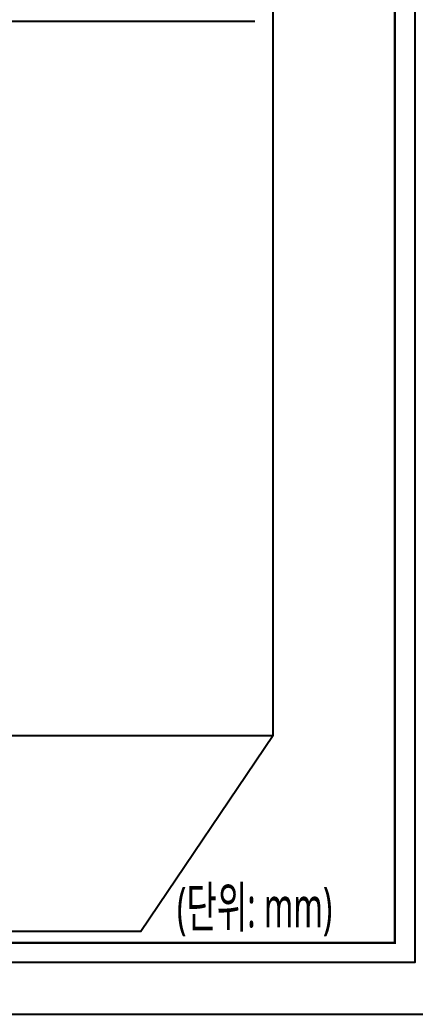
# Model space of a CAD drawing. Header units: millimetres. Extents: x 8533 to 164433, y 5768 to 115327.
# Drawn here: x 38168 to 42837, y 96785 to 108521 of the extents above; entities that cross this region are included whole.
import ezdxf

# ---------------------------------------------------------------- set-up
doc = ezdxf.new("R2010")
doc.units = ezdxf.units.MM
doc.header["$LTSCALE"] = 250
for name, color, linetype in [('02_G-ENP_내부선', 4, 'Continuous'), ('06_G-ENP_심볼', 3, 'Continuous'), ('ARC', 8, 'Continuous'), ('G-ENP', 1, 'Continuous'), ('HAN', 6, 'Continuous')]:
    doc.layers.add(name, color=color, linetype=linetype)
doc.styles.add('G-ENP', font='')
doc.styles.get('G-ENP').set_extended_font_data('Malgun Gothic')

msp = doc.modelspace()

# ---------------------------------------------------------------- linework, layer by layer
at = {"color": 7, "linetype": 'Continuous', "lineweight": 25, "elevation": 0}
for points in [[(41161, 100073), (41161, 111489), (26561, 111489)], [(41161, 100073), (39598, 97761), (24998, 97761), (26561, 100073)], [(26561, 100073), (41161, 100073)]]:
    msp.add_lwpolyline(points, dxfattribs=at)
at = {"layer": '02_G-ENP_내부선'}
msp.add_line((34789, 108505, 0), (40943, 108505, 0), dxfattribs=at)
at = {"layer": 'ARC'}
msp.add_line((19211, 96785), (71819, 96785), dxfattribs=at)
at = {"layer": 'G-ENP', "color": 7, "linetype": 'Continuous', "elevation": 0}
msp.add_lwpolyline([(23790, 114678), (42833, 114678), (42833, 97392), (23790, 97392)], close=True, dxfattribs=at)
at = {"layer": 'HAN', "color": 5, "const_width": 27.2, "elevation": 0}
msp.add_lwpolyline([(24024, 112112), (42599, 112112), (42599, 97627), (24024, 97627)], close=True, dxfattribs=at)

# ---------------------------------------------------------------- texts
at = {"layer": '06_G-ENP_심볼', "color": 7, "style": 'G-ENP', "width": 0.6}
msp.add_text('(단위: mm)', height=476.8, dxfattribs=at).set_placement((40024, 97810, 0))

doc.saveas('drawing.dxf')
